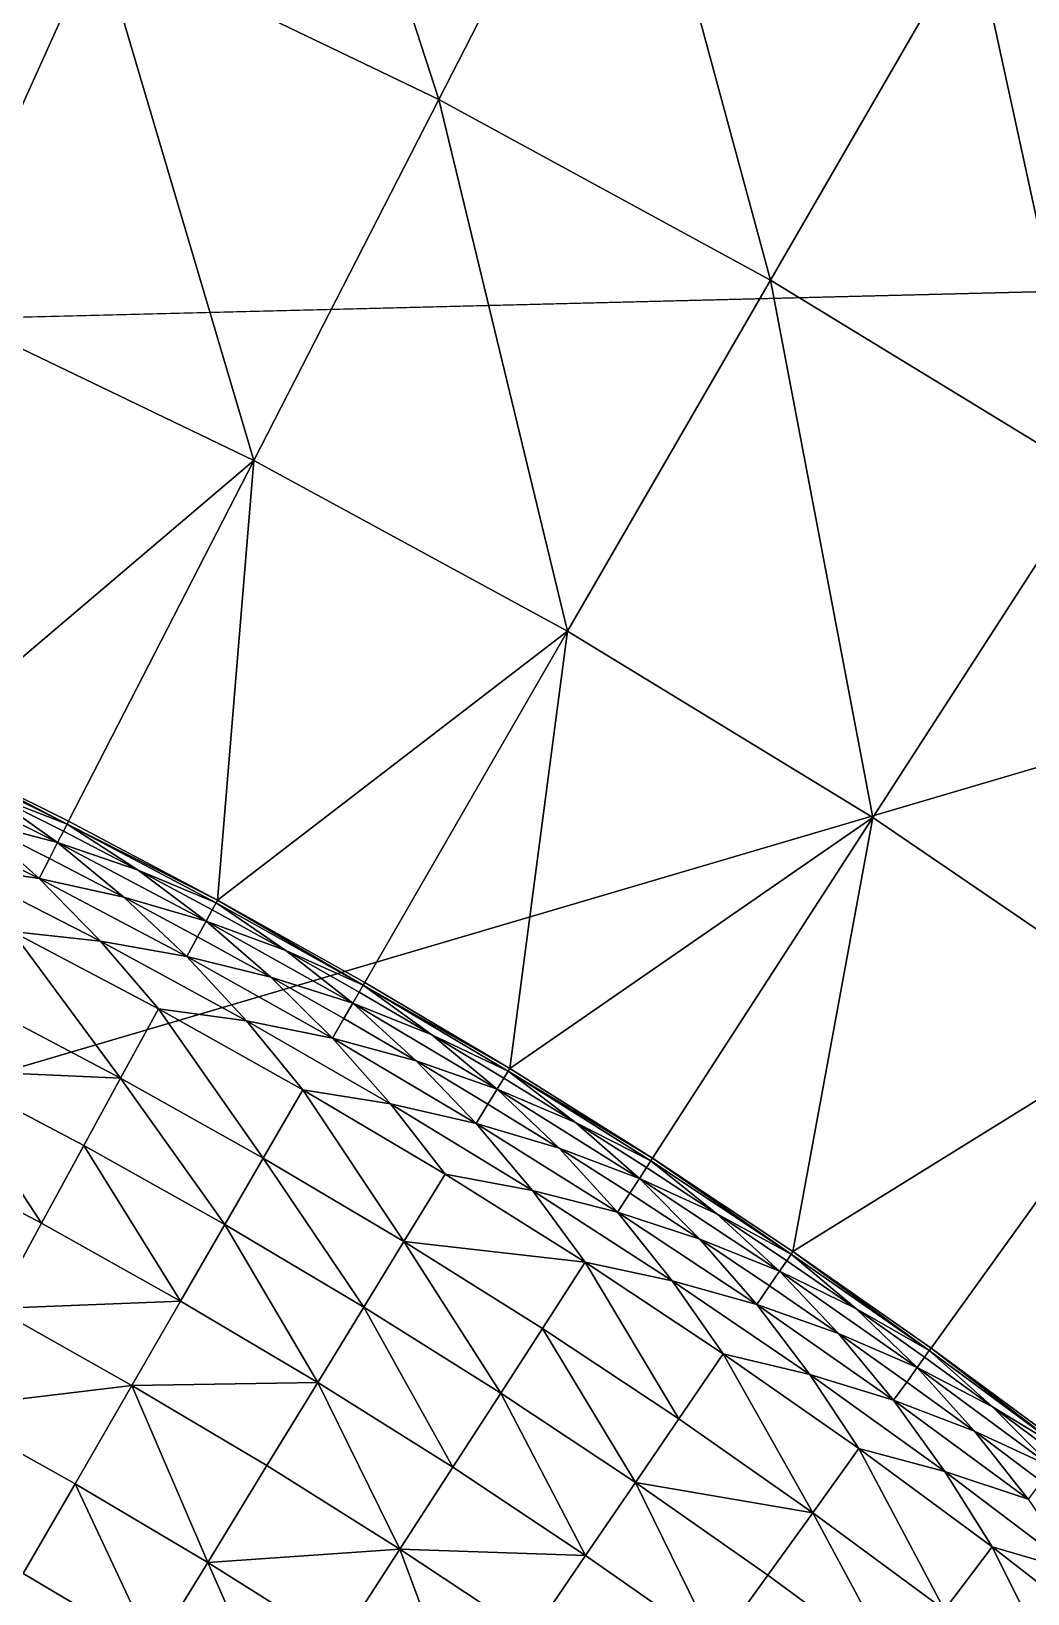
# Model space of a CAD drawing. Header units: millimetres. Extents: x -3250 to 5350, y -3250 to 3250.
# Drawn here: x 1127 to 1495, y 1939 to 2517 of the extents above; entities that cross this region are included whole.
import ezdxf

# ---------------------------------------------------------------- set-up
doc = ezdxf.new("R2010")
doc.units = ezdxf.units.MM
doc.header["$MEASUREMENT"] = 0
doc.layers.add('MESH_3D', color=2, linetype='CONTINUOUS')

msp = doc.modelspace()

# ---------------------------------------------------------------- linework, layer by layer
at = {"layer": 'MESH_3D'}
for points in [[(2150.48, 2436.79, 32500), (0, 3250, 32500), (-643.97, 3185.56, 32500)], [(2150.48, 2436.79, 32500), (643.97, 3185.56, 32500), (0, 3250, 32500)], [(2150.48, 2436.79, 32500), (-643.97, 3185.56, 32500), (-2269.27, 2326.57, 32500)], [(2150.48, 2436.79, 32500), (1830.79, 2685.28, 32500), (643.97, 3185.56, 32500)], [(1213.3, 2688.94, 24600), (1277.39, 2491.64, 24400), (1151.6, 2552.22, 24400)], [(1213.3, 2688.94, 24600), (1345.82, 2625.12, 24600), (1277.39, 2491.64, 24400)], [(1550, 2684.68, 24800), (1600.51, 2478.08, 24600), (1475, 2554.77, 24600)], [(1345.82, 2625.12, 24600), (1400, 2424.87, 24400), (1277.39, 2491.64, 24400)], [(1345.82, 2625.12, 24600), (1475, 2554.77, 24600), (1400, 2424.87, 24400)], [(1022.95, 2606.45, 24400), (1151.6, 2552.22, 24400), (1089.91, 2415.49, 24200)], [(1475, 2554.77, 24600), (1519.13, 2352.07, 24400), (1400, 2424.87, 24400)], [(1475, 2554.77, 24600), (1600.51, 2478.08, 24600), (1519.13, 2352.07, 24400)], [(1151.6, 2552.22, 24400), (1208.96, 2358.16, 24200), (1089.91, 2415.49, 24200)], [(1151.6, 2552.22, 24400), (1277.39, 2491.64, 24400), (1208.96, 2358.16, 24200)], [(1277.39, 2491.64, 24400), (1325, 2294.97, 24200), (1208.96, 2358.16, 24200)], [(1277.39, 2491.64, 24400), (1400, 2424.87, 24400), (1325, 2294.97, 24200)], [(2150.48, 2436.79, 32500), (-3128.53, 880.23, 32500), (-2326.57, -2269.27, 32500)], [(2150.48, 2436.79, 32500), (-2269.27, 2326.57, 32500), (-3128.53, 880.23, 32500)], [(2150.48, 2436.79, 32500), (-2326.57, -2269.27, 32500), (3105.61, 957.95, 32500)], [(1400, 2424.87, 24400), (1437.75, 2226.07, 24200), (1325, 2294.97, 24200)], [(1400, 2424.87, 24400), (1519.13, 2352.07, 24400), (1437.75, 2226.07, 24200)], [(1089.91, 2415.49, 24200), (1208.96, 2358.16, 24200), (1084.71, 2252.42, 24000)], [(1208.96, 2358.16, 24200), (1140.53, 2224.68, 24000), (1084.71, 2252.42, 24000)], [(1208.96, 2358.16, 24200), (1195.63, 2195.55, 24000), (1140.53, 2224.68, 24000)], [(1208.96, 2358.16, 24200), (1325, 2294.97, 24200), (1195.63, 2195.55, 24000)], [(1519.13, 2352.07, 24400), (1546.92, 2151.64, 24200), (1437.75, 2226.07, 24200)], [(1325, 2294.97, 24200), (1250, 2165.06, 24000), (1195.63, 2195.55, 24000)], [(1325, 2294.97, 24200), (1303.59, 2133.23, 24000), (1250, 2165.06, 24000)], [(1325, 2294.97, 24200), (1437.75, 2226.07, 24200), (1303.59, 2133.23, 24000)], [(1084.2, 2251.36, -38.42), (1084.71, 2252.42), (1139.99, 2223.63, -38.42)], [(1110.86, 2235.01, -71.93), (1084.2, 2251.36, -38.42), (1139.99, 2223.63, -38.42)], [(1139.99, 2223.63, -38.42), (1084.71, 2252.42), (1140.53, 2224.68)], [(1084.71, 2252.42, 24000), (1140.53, 2224.68), (1084.71, 2252.42)], [(1084.71, 2252.42, 24000), (1140.53, 2224.68, 24000), (1140.53, 2224.68)], [(1105.83, 2224.89, -138.74), (1080.86, 2244.42, -105.25), (1136.48, 2216.78, -105.25)], [(1110.86, 2235.01, -71.93), (1136.48, 2216.78, -105.25), (1080.86, 2244.42, -105.25)], [(1097.6, 2208.34, -205.25), (1074.41, 2231.03, -171.85), (1129.7, 2203.55, -171.85)], [(1105.83, 2224.89, -138.74), (1129.7, 2203.55, -171.85), (1074.41, 2231.03, -171.85)], [(1110.86, 2235.01, -71.93), (1138.64, 2220.99, -71.93), (1136.48, 2216.78, -105.25)], [(1110.86, 2235.01, -71.93), (1139.99, 2223.63, -38.42), (1138.64, 2220.99, -71.93)], [(1437.75, 2226.07, 24200), (1356.37, 2100.06, 24000), (1303.59, 2133.23, 24000)], [(1437.75, 2226.07, 24200), (1408.3, 2065.6, 24000), (1356.37, 2100.06, 24000)], [(1437.75, 2226.07, 24200), (1546.92, 2151.64, 24200), (1408.3, 2065.6, 24000)], [(1105.83, 2224.89, -138.74), (1133.48, 2210.93, -138.74), (1129.7, 2203.55, -171.85)], [(1105.83, 2224.89, -138.74), (1136.48, 2216.78, -105.25), (1133.48, 2210.93, -138.74)], [(1138.64, 2220.99, -71.93), (1166.24, 2206.63, -71.93), (1136.48, 2216.78, -105.25)], [(1138.64, 2220.99, -71.93), (1139.99, 2223.63, -38.42), (1166.24, 2206.63, -71.93)], [(1139.99, 2223.63, -38.42), (1140.53, 2224.68), (1195.63, 2195.55)], [(1139.99, 2223.63, -38.42), (1195.63, 2195.55), (1195.07, 2194.52, -38.42)], [(1166.24, 2206.63, -71.93), (1139.99, 2223.63, -38.42), (1195.07, 2194.52, -38.42)], [(1140.53, 2224.68, 24000), (1195.63, 2195.55), (1140.53, 2224.68)], [(1140.53, 2224.68, 24000), (1195.63, 2195.55, 24000), (1195.63, 2195.55)], [(1133.48, 2210.93, -138.74), (1136.48, 2216.78, -105.25), (1160.95, 2196.63, -138.74)], [(1160.95, 2196.63, -138.74), (1136.48, 2216.78, -105.25), (1191.39, 2187.76, -105.25)], [(1166.24, 2206.63, -71.93), (1191.39, 2187.76, -105.25), (1136.48, 2216.78, -105.25)], [(1097.6, 2208.34, -205.25), (1152.32, 2180.29, -205.25), (1119.64, 2183.95, -238.11)], [(1097.6, 2208.34, -205.25), (1129.7, 2203.55, -171.85), (1152.32, 2180.29, -205.25)], [(1133.48, 2210.93, -138.74), (1160.95, 2196.63, -138.74), (1129.7, 2203.55, -171.85)], [(1152.32, 2180.29, -205.25), (1129.7, 2203.55, -171.85), (1184.28, 2174.71, -171.85)], [(1160.95, 2196.63, -138.74), (1184.28, 2174.71, -171.85), (1129.7, 2203.55, -171.85)], [(1166.24, 2206.63, -71.93), (1195.07, 2194.52, -38.42), (1193.65, 2191.92, -71.93)], [(1166.24, 2206.63, -71.93), (1193.65, 2191.92, -71.93), (1191.39, 2187.76, -105.25)], [(1160.95, 2196.63, -138.74), (1188.25, 2181.99, -138.74), (1184.28, 2174.71, -171.85)], [(1160.95, 2196.63, -138.74), (1191.39, 2187.76, -105.25), (1188.25, 2181.99, -138.74)], [(1193.65, 2191.92, -71.93), (1220.89, 2176.86, -71.93), (1191.39, 2187.76, -105.25)], [(1193.65, 2191.92, -71.93), (1195.07, 2194.52, -38.42), (1220.89, 2176.86, -71.93)], [(1195.07, 2194.52, -38.42), (1195.63, 2195.55), (1249.41, 2164.04, -38.42)], [(1220.89, 2176.86, -71.93), (1195.07, 2194.52, -38.42), (1249.41, 2164.04, -38.42)], [(1249.41, 2164.04, -38.42), (1195.63, 2195.55), (1250, 2165.06)], [(1195.63, 2195.55, 24000), (1250, 2165.06, 24000), (1250, 2165.06)], [(1195.63, 2195.55, 24000), (1250, 2165.06), (1195.63, 2195.55)], [(1188.25, 2181.99, -138.74), (1191.39, 2187.76, -105.25), (1215.36, 2167, -138.74)], [(1215.36, 2167, -138.74), (1191.39, 2187.76, -105.25), (1245.56, 2157.38, -105.25)], [(1220.89, 2176.86, -71.93), (1245.56, 2157.38, -105.25), (1191.39, 2187.76, -105.25)], [(1119.64, 2183.95, -238.11), (1159.78, 2129.71, -303.82), (1106.32, 2157.97, -303.82)], [(1119.64, 2183.95, -238.11), (1173.74, 2155.35, -238.11), (1159.78, 2129.71, -303.82)], [(1152.32, 2180.29, -205.25), (1173.74, 2155.35, -238.11), (1119.64, 2183.95, -238.11)], [(1152.32, 2180.29, -205.25), (1184.28, 2174.71, -171.85), (1206.31, 2150.88, -205.25)], [(1152.32, 2180.29, -205.25), (1206.31, 2150.88, -205.25), (1173.74, 2155.35, -238.11)], [(1188.25, 2181.99, -138.74), (1215.36, 2167, -138.74), (1184.28, 2174.71, -171.85)], [(1206.31, 2150.88, -205.25), (1184.28, 2174.71, -171.85), (1238.13, 2144.5, -171.85)], [(1215.36, 2167, -138.74), (1238.13, 2144.5, -171.85), (1184.28, 2174.71, -171.85)], [(1220.89, 2176.86, -71.93), (1247.93, 2161.48, -71.93), (1245.56, 2157.38, -105.25)], [(1220.89, 2176.86, -71.93), (1249.41, 2164.04, -38.42), (1247.93, 2161.48, -71.93)], [(1215.36, 2167, -138.74), (1245.56, 2157.38, -105.25), (1242.28, 2151.69, -138.74)], [(1215.36, 2167, -138.74), (1242.28, 2151.69, -138.74), (1238.13, 2144.5, -171.85)], [(1247.93, 2161.48, -71.93), (1274.78, 2145.75, -71.93), (1245.56, 2157.38, -105.25)], [(1247.93, 2161.48, -71.93), (1249.41, 2164.04, -38.42), (1274.78, 2145.75, -71.93)], [(1249.41, 2164.04, -38.42), (1250, 2165.06), (1303.59, 2133.23)], [(1249.41, 2164.04, -38.42), (1303.59, 2133.23), (1302.97, 2132.22, -38.42)], [(1274.78, 2145.75, -71.93), (1249.41, 2164.04, -38.42), (1302.97, 2132.22, -38.42)], [(1250, 2165.06, 24000), (1303.59, 2133.23, 24000), (1303.59, 2133.23)], [(1250, 2165.06, 24000), (1303.59, 2133.23), (1250, 2165.06)], [(1106.32, 2157.97, -303.82), (1159.78, 2129.71, -303.82), (1093.37, 2132.69, -355.73)], [(1242.28, 2151.69, -138.74), (1245.56, 2157.38, -105.25), (1269, 2136.03, -138.74)], [(1269, 2136.03, -138.74), (1245.56, 2157.38, -105.25), (1298.96, 2125.65, -105.25)], [(1274.78, 2145.75, -71.93), (1298.96, 2125.65, -105.25), (1245.56, 2157.38, -105.25)], [(1173.74, 2155.35, -238.11), (1212.52, 2100.14, -303.82), (1159.78, 2129.71, -303.82)], [(1173.74, 2155.35, -238.11), (1227.11, 2125.42, -238.11), (1212.52, 2100.14, -303.82)], [(1206.31, 2150.88, -205.25), (1227.11, 2125.42, -238.11), (1173.74, 2155.35, -238.11)], [(1206.31, 2150.88, -205.25), (1259.56, 2120.14, -205.25), (1227.11, 2125.42, -238.11)], [(1206.31, 2150.88, -205.25), (1238.13, 2144.5, -171.85), (1259.56, 2120.14, -205.25)], [(1242.28, 2151.69, -138.74), (1269, 2136.03, -138.74), (1238.13, 2144.5, -171.85)], [(1546.92, 2151.64, 24200), (1459.36, 2029.85, 24000), (1408.3, 2065.6, 24000)], [(1546.92, 2151.64, 24200), (1509.51, 1992.83, 24000), (1459.36, 2029.85, 24000)], [(1259.56, 2120.14, -205.25), (1238.13, 2144.5, -171.85), (1291.21, 2112.97, -171.85)], [(1269, 2136.03, -138.74), (1291.21, 2112.97, -171.85), (1238.13, 2144.5, -171.85)], [(1274.78, 2145.75, -71.93), (1302.97, 2132.22, -38.42), (1301.43, 2129.69, -71.93)], [(1274.78, 2145.75, -71.93), (1301.43, 2129.69, -71.93), (1298.96, 2125.65, -105.25)], [(1093.37, 2132.69, -355.73), (1130.56, 2076.05, -406.77), (1078.45, 2103.59, -406.77)], [(1093.37, 2132.69, -355.73), (1146.2, 2104.77, -355.73), (1130.56, 2076.05, -406.77)], [(1159.78, 2129.71, -303.82), (1146.2, 2104.77, -355.73), (1093.37, 2132.69, -355.73)], [(1269, 2136.03, -138.74), (1298.96, 2125.65, -105.25), (1295.53, 2120.05, -138.74)], [(1269, 2136.03, -138.74), (1295.53, 2120.05, -138.74), (1291.21, 2112.97, -171.85)], [(1302.97, 2132.22, -38.42), (1303.59, 2133.23), (1356.37, 2100.06)], [(1356.37, 2100.06, 24000), (1356.37, 2100.06), (1303.59, 2133.23)], [(1303.59, 2133.23, 24000), (1356.37, 2100.06, 24000), (1303.59, 2133.23)], [(1159.78, 2129.71, -303.82), (1198.31, 2075.54, -355.73), (1146.2, 2104.77, -355.73)], [(1159.78, 2129.71, -303.82), (1212.52, 2100.14, -303.82), (1198.31, 2075.54, -355.73)], [(1301.43, 2129.69, -71.93), (1327.88, 2113.3, -71.93), (1298.96, 2125.65, -105.25)], [(1301.43, 2129.69, -71.93), (1302.97, 2132.22, -38.42), (1327.88, 2113.3, -71.93)], [(1302.97, 2132.22, -38.42), (1356.37, 2100.06), (1355.73, 2099.07, -38.42)], [(1327.88, 2113.3, -71.93), (1302.97, 2132.22, -38.42), (1355.73, 2099.07, -38.42)], [(1227.11, 2125.42, -238.11), (1264.5, 2069.26, -303.82), (1212.52, 2100.14, -303.82)], [(1227.11, 2125.42, -238.11), (1279.72, 2094.17, -238.11), (1264.5, 2069.26, -303.82)], [(1259.56, 2120.14, -205.25), (1279.72, 2094.17, -238.11), (1227.11, 2125.42, -238.11)], [(1295.53, 2120.05, -138.74), (1298.96, 2125.65, -105.25), (1321.86, 2103.73, -138.74)], [(1321.86, 2103.73, -138.74), (1298.96, 2125.65, -105.25), (1351.55, 2092.61, -105.25)], [(1327.88, 2113.3, -71.93), (1351.55, 2092.61, -105.25), (1298.96, 2125.65, -105.25)], [(1259.56, 2120.14, -205.25), (1312.03, 2088.08, -205.25), (1279.72, 2094.17, -238.11)], [(1259.56, 2120.14, -205.25), (1291.21, 2112.97, -171.85), (1312.03, 2088.08, -205.25)], [(1295.53, 2120.05, -138.74), (1321.86, 2103.73, -138.74), (1291.21, 2112.97, -171.85)], [(1312.03, 2088.08, -205.25), (1291.21, 2112.97, -171.85), (1343.49, 2080.12, -171.85)], [(1321.86, 2103.73, -138.74), (1343.49, 2080.12, -171.85), (1291.21, 2112.97, -171.85)], [(1327.88, 2113.3, -71.93), (1355.73, 2099.07, -38.42), (1354.12, 2096.58, -71.93)], [(1327.88, 2113.3, -71.93), (1354.12, 2096.58, -71.93), (1351.55, 2092.61, -105.25)], [(1078.45, 2103.59, -406.77), (1130.56, 2076.05, -406.77), (1113.35, 2044.45, -455.71)], [(1146.2, 2104.77, -355.73), (1181.96, 2047.22, -406.77), (1130.56, 2076.05, -406.77)], [(1146.2, 2104.77, -355.73), (1198.31, 2075.54, -355.73), (1181.96, 2047.22, -406.77)], [(1321.86, 2103.73, -138.74), (1347.98, 2087.09, -138.74), (1343.49, 2080.12, -171.85)], [(1321.86, 2103.73, -138.74), (1351.55, 2092.61, -105.25), (1347.98, 2087.09, -138.74)], [(1212.52, 2100.14, -303.82), (1249.69, 2045.02, -355.73), (1198.31, 2075.54, -355.73)], [(1212.52, 2100.14, -303.82), (1264.5, 2069.26, -303.82), (1249.69, 2045.02, -355.73)], [(1354.12, 2096.58, -71.93), (1355.73, 2099.07, -38.42), (1380.15, 2079.54, -71.93)], [(1355.73, 2099.07, -38.42), (1356.37, 2100.06), (1407.63, 2064.62, -38.42)], [(1380.15, 2079.54, -71.93), (1355.73, 2099.07, -38.42), (1407.63, 2064.62, -38.42)], [(1407.63, 2064.62, -38.42), (1356.37, 2100.06), (1408.3, 2065.6)], [(1356.37, 2100.06, 24000), (1408.3, 2065.6, 24000), (1408.3, 2065.6)], [(1356.37, 2100.06, 24000), (1408.3, 2065.6), (1356.37, 2100.06)], [(1279.72, 2094.17, -238.11), (1331.53, 2061.61, -238.11), (1264.5, 2069.26, -303.82)], [(1312.03, 2088.08, -205.25), (1331.53, 2061.61, -238.11), (1279.72, 2094.17, -238.11)], [(1347.98, 2087.09, -138.74), (1351.55, 2092.61, -105.25), (1373.9, 2070.12, -138.74)], [(1354.12, 2096.58, -71.93), (1380.15, 2079.54, -71.93), (1351.55, 2092.61, -105.25)], [(1373.9, 2070.12, -138.74), (1351.55, 2092.61, -105.25), (1403.3, 2058.26, -105.25)], [(1380.15, 2079.54, -71.93), (1403.3, 2058.26, -105.25), (1351.55, 2092.61, -105.25)], [(1312.03, 2088.08, -205.25), (1343.49, 2080.12, -171.85), (1363.68, 2054.72, -205.25)], [(1312.03, 2088.08, -205.25), (1363.68, 2054.72, -205.25), (1331.53, 2061.61, -238.11)], [(1347.98, 2087.09, -138.74), (1373.9, 2070.12, -138.74), (1343.49, 2080.12, -171.85)], [(1130.56, 2076.05, -406.77), (1181.96, 2047.22, -406.77), (1113.35, 2044.45, -455.71)], [(1198.31, 2075.54, -355.73), (1232.63, 2017.12, -406.77), (1181.96, 2047.22, -406.77)], [(1198.31, 2075.54, -355.73), (1249.69, 2045.02, -355.73), (1232.63, 2017.12, -406.77)], [(1363.68, 2054.72, -205.25), (1343.49, 2080.12, -171.85), (1394.93, 2045.98, -171.85)], [(1373.9, 2070.12, -138.74), (1394.93, 2045.98, -171.85), (1343.49, 2080.12, -171.85)], [(1380.15, 2079.54, -71.93), (1407.63, 2064.62, -38.42), (1405.97, 2062.17, -71.93)], [(1380.15, 2079.54, -71.93), (1405.97, 2062.17, -71.93), (1403.3, 2058.26, -105.25)], [(1264.5, 2069.26, -303.82), (1300.28, 2013.23, -355.73), (1249.69, 2045.02, -355.73)], [(1264.5, 2069.26, -303.82), (1315.69, 2037.09, -303.82), (1300.28, 2013.23, -355.73)], [(1331.53, 2061.61, -238.11), (1315.69, 2037.09, -303.82), (1264.5, 2069.26, -303.82)], [(1373.9, 2070.12, -138.74), (1403.3, 2058.26, -105.25), (1399.6, 2052.83, -138.74)], [(1373.9, 2070.12, -138.74), (1399.6, 2052.83, -138.74), (1394.93, 2045.98, -171.85)], [(1405.97, 2062.17, -71.93), (1407.63, 2064.62, -38.42), (1431.56, 2044.49, -71.93)], [(1407.63, 2064.62, -38.42), (1408.3, 2065.6), (1458.67, 2028.89, -38.42)], [(1431.56, 2044.49, -71.93), (1407.63, 2064.62, -38.42), (1458.67, 2028.89, -38.42)], [(1458.67, 2028.89, -38.42), (1408.3, 2065.6), (1459.36, 2029.85)], [(1408.3, 2065.6, 24000), (1459.36, 2029.85, 24000), (1459.36, 2029.85)], [(1408.3, 2065.6, 24000), (1459.36, 2029.85), (1408.3, 2065.6)], [(1331.53, 2061.61, -238.11), (1366.07, 2003.65, -303.82), (1315.69, 2037.09, -303.82)], [(1331.53, 2061.61, -238.11), (1382.51, 2027.78, -238.11), (1366.07, 2003.65, -303.82)], [(1363.68, 2054.72, -205.25), (1382.51, 2027.78, -238.11), (1331.53, 2061.61, -238.11)], [(1399.6, 2052.83, -138.74), (1403.3, 2058.26, -105.25), (1425.08, 2035.23, -138.74)], [(1405.97, 2062.17, -71.93), (1431.56, 2044.49, -71.93), (1403.3, 2058.26, -105.25)], [(1425.08, 2035.23, -138.74), (1403.3, 2058.26, -105.25), (1454.18, 2022.64, -105.25)], [(1431.56, 2044.49, -71.93), (1454.18, 2022.64, -105.25), (1403.3, 2058.26, -105.25)], [(1363.68, 2054.72, -205.25), (1394.93, 2045.98, -171.85), (1414.48, 2020.08, -205.25)], [(1363.68, 2054.72, -205.25), (1414.48, 2020.08, -205.25), (1382.51, 2027.78, -238.11)], [(1399.6, 2052.83, -138.74), (1425.08, 2035.23, -138.74), (1394.93, 2045.98, -171.85)], [(1181.96, 2047.22, -406.77), (1163.97, 2016.05, -455.71), (1113.35, 2044.45, -455.71)], [(1181.96, 2047.22, -406.77), (1232.63, 2017.12, -406.77), (1163.97, 2016.05, -455.71)], [(1414.48, 2020.08, -205.25), (1394.93, 2045.98, -171.85), (1445.5, 2010.57, -171.85)], [(1425.08, 2035.23, -138.74), (1445.5, 2010.57, -171.85), (1394.93, 2045.98, -171.85)], [(1113.35, 2044.45, -455.71), (1163.97, 2016.05, -455.71), (1093.26, 2007.56, -506.08)], [(1249.69, 2045.02, -355.73), (1282.54, 1985.76, -406.77), (1232.63, 2017.12, -406.77)], [(1249.69, 2045.02, -355.73), (1300.28, 2013.23, -355.73), (1282.54, 1985.76, -406.77)], [(1431.56, 2044.49, -71.93), (1458.67, 2028.89, -38.42), (1456.94, 2026.48, -71.93)], [(1431.56, 2044.49, -71.93), (1456.94, 2026.48, -71.93), (1454.18, 2022.64, -105.25)], [(1315.69, 2037.09, -303.82), (1350.07, 1980.19, -355.73), (1300.28, 2013.23, -355.73)], [(1315.69, 2037.09, -303.82), (1366.07, 2003.65, -303.82), (1350.07, 1980.19, -355.73)], [(1425.08, 2035.23, -138.74), (1454.18, 2022.64, -105.25), (1450.34, 2017.3, -138.74)], [(1425.08, 2035.23, -138.74), (1450.34, 2017.3, -138.74), (1445.5, 2010.57, -171.85)], [(1456.94, 2026.48, -71.93), (1458.67, 2028.89, -38.42), (1482.09, 2008.16, -71.93)], [(1458.67, 2028.89, -38.42), (1459.36, 2029.85), (1508.8, 1991.89, -38.42)], [(1482.09, 2008.16, -71.93), (1458.67, 2028.89, -38.42), (1508.8, 1991.89, -38.42)], [(1508.8, 1991.89, -38.42), (1459.36, 2029.85), (1509.51, 1992.83)], [(1459.36, 2029.85, 24000), (1509.51, 1992.83, 24000), (1509.51, 1992.83)], [(1459.36, 2029.85, 24000), (1509.51, 1992.83), (1459.36, 2029.85)], [(1382.51, 2027.78, -238.11), (1415.6, 1968.97, -303.82), (1366.07, 2003.65, -303.82)], [(1382.51, 2027.78, -238.11), (1432.64, 1992.68, -238.11), (1415.6, 1968.97, -303.82)], [(1414.48, 2020.08, -205.25), (1432.64, 1992.68, -238.11), (1382.51, 2027.78, -238.11)], [(1456.94, 2026.48, -71.93), (1482.09, 2008.16, -71.93), (1454.18, 2022.64, -105.25)], [(1232.63, 2017.12, -406.77), (1213.87, 1986.41, -455.71), (1163.97, 2016.05, -455.71)], [(1232.63, 2017.12, -406.77), (1263.01, 1955.53, -455.71), (1213.87, 1986.41, -455.71)], [(1232.63, 2017.12, -406.77), (1282.54, 1985.76, -406.77), (1263.01, 1955.53, -455.71)], [(1414.48, 2020.08, -205.25), (1464.4, 1984.19, -205.25), (1432.64, 1992.68, -238.11)], [(1414.48, 2020.08, -205.25), (1445.5, 2010.57, -171.85), (1464.4, 1984.19, -205.25)], [(1450.34, 2017.3, -138.74), (1475.38, 1999.07, -138.74), (1445.5, 2010.57, -171.85)], [(1450.34, 2017.3, -138.74), (1454.18, 2022.64, -105.25), (1475.38, 1999.07, -138.74)], [(1475.38, 1999.07, -138.74), (1454.18, 2022.64, -105.25), (1504.15, 1985.75, -105.25)], [(1482.09, 2008.16, -71.93), (1504.15, 1985.75, -105.25), (1454.18, 2022.64, -105.25)], [(1163.97, 2016.05, -455.71), (1142.97, 1979.68, -506.08), (1093.26, 2007.56, -506.08)], [(1163.97, 2016.05, -455.71), (1191.97, 1950.57, -506.08), (1142.97, 1979.68, -506.08)], [(1163.97, 2016.05, -455.71), (1213.87, 1986.41, -455.71), (1191.97, 1950.57, -506.08)], [(1300.28, 2013.23, -355.73), (1331.65, 1953.17, -406.77), (1282.54, 1985.76, -406.77)], [(1300.28, 2013.23, -355.73), (1350.07, 1980.19, -355.73), (1331.65, 1953.17, -406.77)], [(1093.26, 2007.56, -506.08), (1142.97, 1979.68, -506.08), (1123.81, 1946.5, -547.31)], [(1464.4, 1984.19, -205.25), (1445.5, 2010.57, -171.85), (1495.18, 1973.91, -171.85)], [(1475.38, 1999.07, -138.74), (1495.18, 1973.91, -171.85), (1445.5, 2010.57, -171.85)], [(1482.09, 2008.16, -71.93), (1508.8, 1991.89, -38.42), (1507.01, 1989.53, -71.93)], [(1482.09, 2008.16, -71.93), (1507.01, 1989.53, -71.93), (1504.15, 1985.75, -105.25)], [(1366.07, 2003.65, -303.82), (1415.6, 1968.97, -303.82), (1350.07, 1980.19, -355.73)], [(1475.38, 1999.07, -138.74), (1500.18, 1980.52, -138.74), (1495.18, 1973.91, -171.85)], [(1475.38, 1999.07, -138.74), (1504.15, 1985.75, -105.25), (1500.18, 1980.52, -138.74)], [(1432.64, 1992.68, -238.11), (1464.24, 1933.07, -303.82), (1415.6, 1968.97, -303.82)], [(1432.64, 1992.68, -238.11), (1481.87, 1956.34, -238.11), (1464.24, 1933.07, -303.82)], [(1464.4, 1984.19, -205.25), (1481.87, 1956.34, -238.11), (1432.64, 1992.68, -238.11)], [(1213.87, 1986.41, -455.71), (1263.01, 1955.53, -455.71), (1191.97, 1950.57, -506.08)], [(1282.54, 1985.76, -406.77), (1331.65, 1953.17, -406.77), (1263.01, 1955.53, -455.71)], [(1464.4, 1984.19, -205.25), (1495.18, 1973.91, -171.85), (1513.41, 1947.07, -205.25)], [(1464.4, 1984.19, -205.25), (1513.41, 1947.07, -205.25), (1481.87, 1956.34, -238.11)], [(1142.97, 1979.68, -506.08), (1171.99, 1917.88, -547.31), (1123.81, 1946.5, -547.31)], [(1142.97, 1979.68, -506.08), (1191.97, 1950.57, -506.08), (1171.99, 1917.88, -547.31)], [(1350.07, 1980.19, -355.73), (1379.93, 1919.36, -406.77), (1331.65, 1953.17, -406.77)], [(1350.07, 1980.19, -355.73), (1399.02, 1945.91, -355.73), (1379.93, 1919.36, -406.77)], [(1415.6, 1968.97, -303.82), (1399.02, 1945.91, -355.73), (1350.07, 1980.19, -355.73)], [(1415.6, 1968.97, -303.82), (1447.1, 1910.43, -355.73), (1399.02, 1945.91, -355.73)], [(1415.6, 1968.97, -303.82), (1464.24, 1933.07, -303.82), (1447.1, 1910.43, -355.73)], [(1263.01, 1955.53, -455.71), (1240.23, 1920.25, -506.08), (1191.97, 1950.57, -506.08)], [(1263.01, 1955.53, -455.71), (1287.72, 1888.73, -506.08), (1240.23, 1920.25, -506.08)], [(1263.01, 1955.53, -455.71), (1311.37, 1923.43, -455.71), (1287.72, 1888.73, -506.08)], [(1331.65, 1953.17, -406.77), (1311.37, 1923.43, -455.71), (1263.01, 1955.53, -455.71)], [(1481.87, 1956.34, -238.11), (1511.98, 1895.97, -303.82), (1464.24, 1933.07, -303.82)], [(1481.87, 1956.34, -238.11), (1530.18, 1918.79, -238.11), (1511.98, 1895.97, -303.82)], [(1513.41, 1947.07, -205.25), (1530.18, 1918.79, -238.11), (1481.87, 1956.34, -238.11)], [(1191.97, 1950.57, -506.08), (1219.44, 1888.06, -547.31), (1171.99, 1917.88, -547.31)], [(1191.97, 1950.57, -506.08), (1240.23, 1920.25, -506.08), (1219.44, 1888.06, -547.31)], [(1331.65, 1953.17, -406.77), (1379.93, 1919.36, -406.77), (1311.37, 1923.43, -455.71)], [(1123.81, 1946.5, -547.31), (1171.99, 1917.88, -547.31), (1079.34, 1869.46, -630.5)], [(1399.02, 1945.91, -355.73), (1447.1, 1910.43, -355.73), (1379.93, 1919.36, -406.77)]]:
    msp.add_3dface(points, dxfattribs=at)

doc.saveas('drawing.dxf')
